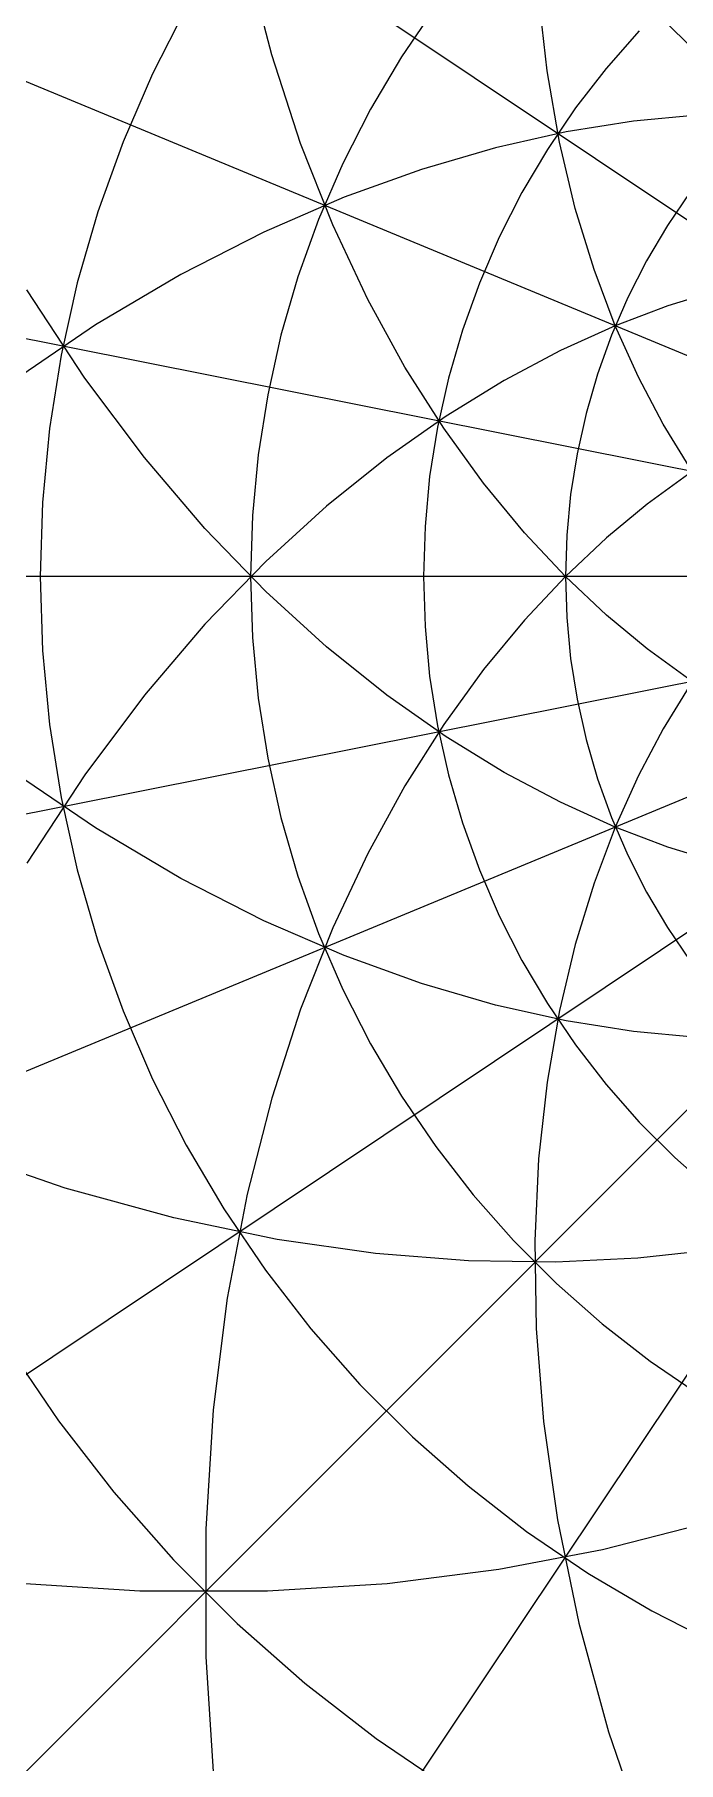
# Model space of a CAD drawing. Header units: metres. Extents: x -40000 to 40000, y -40000 to 40000.
# Drawn here: x -135.3 to -61.8, y -135.3 to 61.8 of the extents above; entities that cross this region are included whole.
import ezdxf

# ---------------------------------------------------------------- set-up
doc = ezdxf.new("R2010")
doc.units = ezdxf.units.M

msp = doc.modelspace()

# ---------------------------------------------------------------- linework, layer by layer
at = {"color": 0}
for p, q in [((-108.21, 59.49), (-111.02, 70.46)), ((-76.8, 57.67), (-77.77, 66.42)), ((-104.93, 49.37), (-108.21, 59.49)), ((-75.38, 49.52), (-76.8, 57.67)), ((-66.93, 51.91), (-74.6, 50.7)), ((-59.67, 52.6), (-66.93, 51.91)), ((-101.25, 40.09), (-104.93, 49.37)), ((-74.6, 50.7), (-82.67, 48.89)), ((-73.57, 41.97), (-75.38, 49.52)), ((-82.67, 48.89), (-91.12, 46.43)), ((-91.12, 46.43), (-99.94, 43.25)), ((-99.94, 43.25), (-109.11, 39.28)), ((-71.43, 34.99), (-73.57, 41.97)), ((-97.26, 31.6), (-101.25, 40.09)), ((-109.11, 39.28), (-118.58, 34.45)), ((-118.58, 34.45), (-128.32, 28.68)), ((-69.01, 28.59), (-71.43, 34.99)), ((-129.53, 22.61), (-136.15, 32.69)), ((-93.02, 23.88), (-97.26, 31.6)), ((-57.22, 32.64), (-63, 30.86)), ((-63, 30.86), (-69.01, 28.59)), ((-128.32, 28.68), (-138.29, 21.9)), ((-69.01, 28.59), (-75.25, 25.76)), ((-66.37, 22.72), (-69.01, 28.59)), ((-75.25, 25.76), (-81.7, 22.35)), ((-88.59, 16.9), (-93.02, 23.88)), ((-122.74, 13.55), (-129.53, 22.61)), ((-81.7, 22.35), (-88.32, 18.29)), ((-63.54, 17.38), (-66.37, 22.72)), ((-88.32, 18.29), (-95.08, 13.53)), ((-84.03, 10.62), (-88.59, 16.9)), ((-60.58, 12.55), (-63.54, 17.38)), ((-115.83, 5.46), (-122.74, 13.55)), ((-95.08, 13.53), (-101.95, 8.02)), ((-79.38, 4.99), (-84.03, 10.62)), ((-60.77, 11.59), (-65.36, 8.26)), ((-101.95, 8.02), (-108.89, 1.71)), ((-65.36, 8.26), (-70.01, 4.4)), ((-108.89, -1.71), (-115.83, 5.46)), ((-74.7, 0), (-79.38, 4.99)), ((-70.01, 4.4), (-74.7, 0)), ((-108.89, 1.71), (-115.83, -5.46)), ((-70.01, -4.4), (-74.7, 0)), ((-101.95, -8.02), (-108.89, -1.71)), ((-74.7, 0), (-79.38, -4.99)), ((-115.83, -5.46), (-122.74, -13.55)), ((-79.38, -4.99), (-84.03, -10.62)), ((-65.36, -8.26), (-70.01, -4.4)), ((-95.08, -13.53), (-101.95, -8.02)), ((-60.77, -11.59), (-65.36, -8.26)), ((-84.03, -10.62), (-88.59, -16.9)), ((-122.74, -13.55), (-129.53, -22.61)), ((-88.32, -18.29), (-95.08, -13.53)), ((-60.58, -12.55), (-63.54, -17.38)), ((-88.59, -16.9), (-93.02, -23.88)), ((-63.54, -17.38), (-66.37, -22.72)), ((-81.7, -22.35), (-88.32, -18.29)), ((-128.32, -28.68), (-138.29, -21.9)), ((-129.53, -22.61), (-136.15, -32.69)), ((-75.25, -25.76), (-81.7, -22.35)), ((-66.37, -22.72), (-69.01, -28.59)), ((-93.02, -23.88), (-97.26, -31.6)), ((-69.01, -28.59), (-75.25, -25.76)), ((-118.58, -34.45), (-128.32, -28.68)), ((-69.01, -28.59), (-71.43, -34.99)), ((-63, -30.86), (-69.01, -28.59)), ((-57.22, -32.64), (-63, -30.86)), ((-97.26, -31.6), (-101.25, -40.09)), ((-109.11, -39.28), (-118.58, -34.45)), ((-71.43, -34.99), (-73.57, -41.97)), ((-99.94, -43.25), (-109.11, -39.28)), ((-101.25, -40.09), (-104.93, -49.37)), ((-91.12, -46.43), (-99.94, -43.25)), ((-73.57, -41.97), (-75.38, -49.52)), ((-82.67, -48.89), (-91.12, -46.43)), ((-74.6, -50.7), (-82.67, -48.89)), ((-104.93, -49.37), (-108.21, -59.49)), ((-75.38, -49.52), (-76.8, -57.67)), ((-66.93, -51.91), (-74.6, -50.7)), ((-59.67, -52.6), (-66.93, -51.91)), ((-76.8, -57.67), (-77.77, -66.42)), ((-108.21, -59.49), (-111.02, -70.46)), ((-131.77, -69.77), (-144.7, -65.33)), ((-77.77, -66.42), (-78.2, -75.79)), ((-119.39, -73.16), (-131.77, -69.77)), ((-111.02, -70.46), (-113.28, -82.3)), ((-107.58, -75.61), (-119.39, -73.16)), ((-96.37, -77.21), (-107.58, -75.61)), ((-78.2, -75.79), (-78.04, -85.77)), ((-57.67, -76.8), (-66.42, -77.77)), ((-85.77, -78.04), (-96.37, -77.21)), ((-75.79, -78.2), (-85.77, -78.04)), ((-66.42, -77.77), (-75.79, -78.2)), ((-113.28, -82.3), (-114.88, -95.04)), ((-78.04, -85.77), (-77.21, -96.37)), ((-114.88, -95.04), (-115.73, -108.68)), ((-77.21, -96.37), (-75.61, -107.58)), ((-75.61, -107.58), (-73.16, -119.39)), ((-59.49, -108.21), (-70.46, -111.02)), ((-115.73, -108.68), (-115.73, -123.24)), ((-70.46, -111.02), (-82.3, -113.28)), ((-82.3, -113.28), (-95.04, -114.88)), ((-123.24, -115.73), (-138.71, -114.75)), ((-108.68, -115.73), (-123.24, -115.73)), ((-95.04, -114.88), (-108.68, -115.73)), ((-73.16, -119.39), (-69.77, -131.77)), ((-115.73, -123.24), (-114.75, -138.71)), ((-69.77, -131.77), (-65.33, -144.7))]:
    msp.add_line(p, q, dxfattribs=at)
at = {"layer": '1', "color": 1}
for p, q in [((-0.1, 0.1), (-28284.3, 28284.3)), ((-0.12, 0.08), (-33258.8, 22222.8)), ((-0.13, 0.05), (-36955.2, 15307.3)), ((-0.14, 0.03), (-39231.4, 7803.61)), ((-117.97, 64.86), (-121.81, 57.32)), ((-89.5, 65.02), (-93.4, 59.28)), ((-66.27, 62.23), (-70.04, 57.94)), ((-93.4, 59.28), (-96.94, 53.29)), ((-121.81, 57.32), (-125.17, 49.56)), ((-70.04, 57.94), (-73.54, 53.43)), ((-96.94, 53.29), (-100.1, 47.1)), ((-73.54, 53.43), (-76.75, 48.71)), ((-125.17, 49.56), (-128.04, 41.6)), ((-76.75, 48.71), (-79.66, 43.79)), ((-100.1, 47.1), (-102.86, 40.72)), ((-79.66, 43.79), (-82.25, 38.7)), ((-60.43, 43.91), (-63.07, 40.02)), ((-128.04, 41.6), (-130.4, 33.48)), ((-102.86, 40.72), (-105.21, 34.19)), ((-63.07, 40.02), (-65.46, 35.99)), ((-82.25, 38.7), (-84.52, 33.46)), ((-65.46, 35.99), (-67.59, 31.8)), ((-105.21, 34.19), (-107.15, 27.51)), ((-130.4, 33.48), (-132.24, 25.23)), ((-84.52, 33.46), (-86.45, 28.09)), ((-67.59, 31.8), (-69.45, 27.5)), ((-86.45, 28.09), (-88.05, 22.61)), ((-107.15, 27.51), (-108.67, 20.73)), ((-69.45, 27.5), (-71.04, 23.08)), ((-132.24, 25.23), (-133.56, 16.87)), ((-88.05, 22.61), (-89.29, 17.03)), ((-71.04, 23.08), (-72.35, 18.58)), ((-108.67, 20.73), (-109.75, 13.87)), ((-72.35, 18.58), (-73.37, 14)), ((-133.56, 16.87), (-134.36, 8.45)), ((-89.29, 17.03), (-90.19, 11.39)), ((-109.75, 13.87), (-110.41, 6.95)), ((-73.37, 14), (-74.11, 9.36)), ((-90.19, 11.39), (-90.72, 5.71)), ((-134.36, 8.45), (-134.63, 0)), ((-74.11, 9.36), (-74.55, 4.69)), ((-110.41, 6.95), (-110.62, 0)), ((-90.72, 5.71), (-90.9, 0)), ((-74.55, 4.69), (-74.7, 0)), ((-0.14, 0), (-40000, 0)), ((-0.14, -0.03), (-39231.4, -7803.62)), ((-0.13, -0.05), (-36955.2, -15307.3)), ((-0.12, -0.08), (-33258.8, -22222.8)), ((-0.1, -0.1), (-28284.3, -28284.3)), ((-0.08, -0.12), (-22222.8, -33258.8)), ((-134.63, 0), (-134.36, -8.45)), ((-110.62, 0), (-110.41, -6.95)), ((-90.9, 0), (-90.72, -5.71)), ((-74.7, 0), (-74.55, -4.69)), ((-90.72, -5.71), (-90.19, -11.39)), ((-74.55, -4.69), (-74.11, -9.36)), ((-110.41, -6.95), (-109.75, -13.87)), ((-134.36, -8.45), (-133.56, -16.87)), ((-74.11, -9.36), (-73.37, -14)), ((-90.19, -11.39), (-89.29, -17.03)), ((-109.75, -13.87), (-108.67, -20.73)), ((-73.37, -14), (-72.35, -18.58)), ((-133.56, -16.87), (-132.24, -25.23)), ((-89.29, -17.03), (-88.05, -22.61)), ((-72.35, -18.58), (-71.04, -23.08)), ((-108.67, -20.73), (-107.15, -27.51)), ((-88.05, -22.61), (-86.45, -28.09)), ((-71.04, -23.08), (-69.45, -27.5)), ((-132.24, -25.23), (-130.4, -33.48)), ((-107.15, -27.51), (-105.21, -34.19)), ((-69.45, -27.5), (-67.59, -31.8)), ((-86.45, -28.09), (-84.52, -33.46)), ((-130.4, -33.48), (-128.04, -41.6)), ((-84.52, -33.46), (-82.25, -38.7)), ((-67.59, -31.8), (-65.46, -35.99)), ((-105.21, -34.19), (-102.86, -40.72)), ((-65.46, -35.99), (-63.07, -40.02)), ((-82.25, -38.7), (-79.66, -43.79)), ((-102.86, -40.72), (-100.1, -47.1)), ((-63.07, -40.02), (-60.43, -43.91)), ((-128.04, -41.6), (-125.17, -49.56)), ((-79.66, -43.79), (-76.75, -48.71)), ((-100.1, -47.1), (-96.94, -53.29)), ((-76.75, -48.71), (-73.54, -53.43)), ((-125.17, -49.56), (-121.81, -57.32)), ((-96.94, -53.29), (-93.4, -59.28)), ((-73.54, -53.43), (-70.04, -57.94)), ((-121.81, -57.32), (-117.97, -64.86)), ((-70.04, -57.94), (-66.27, -62.23)), ((-93.4, -59.28), (-89.5, -65.02)), ((-66.27, -62.23), (-62.23, -66.27)), ((-117.97, -64.86), (-113.67, -72.14)), ((-89.5, -65.02), (-85.24, -70.52)), ((-62.23, -66.27), (-57.94, -70.04)), ((-85.24, -70.52), (-80.64, -75.73)), ((-113.67, -72.14), (-108.91, -79.13)), ((-80.64, -75.73), (-75.73, -80.64)), ((-108.91, -79.13), (-103.73, -85.81)), ((-75.73, -80.64), (-70.52, -85.24)), ((-103.73, -85.81), (-98.14, -92.16)), ((-70.52, -85.24), (-65.02, -89.5)), ((-138.33, -87.79), (-132.54, -96.3)), ((-65.02, -89.5), (-59.28, -93.4)), ((-98.14, -92.16), (-92.16, -98.14)), ((-132.54, -96.3), (-126.23, -104.43)), ((-92.16, -98.14), (-85.81, -103.73)), ((-126.23, -104.43), (-119.43, -112.15)), ((-85.81, -103.73), (-79.13, -108.91)), ((-79.13, -108.91), (-72.14, -113.67)), ((-119.43, -112.15), (-112.15, -119.43)), ((-72.14, -113.67), (-64.86, -117.97)), ((-64.86, -117.97), (-57.32, -121.81)), ((-112.15, -119.43), (-104.43, -126.23)), ((-104.43, -126.23), (-96.3, -132.54)), ((-96.3, -132.54), (-87.79, -138.33))]:
    msp.add_line(p, q, dxfattribs=at)

doc.saveas('drawing.dxf')
